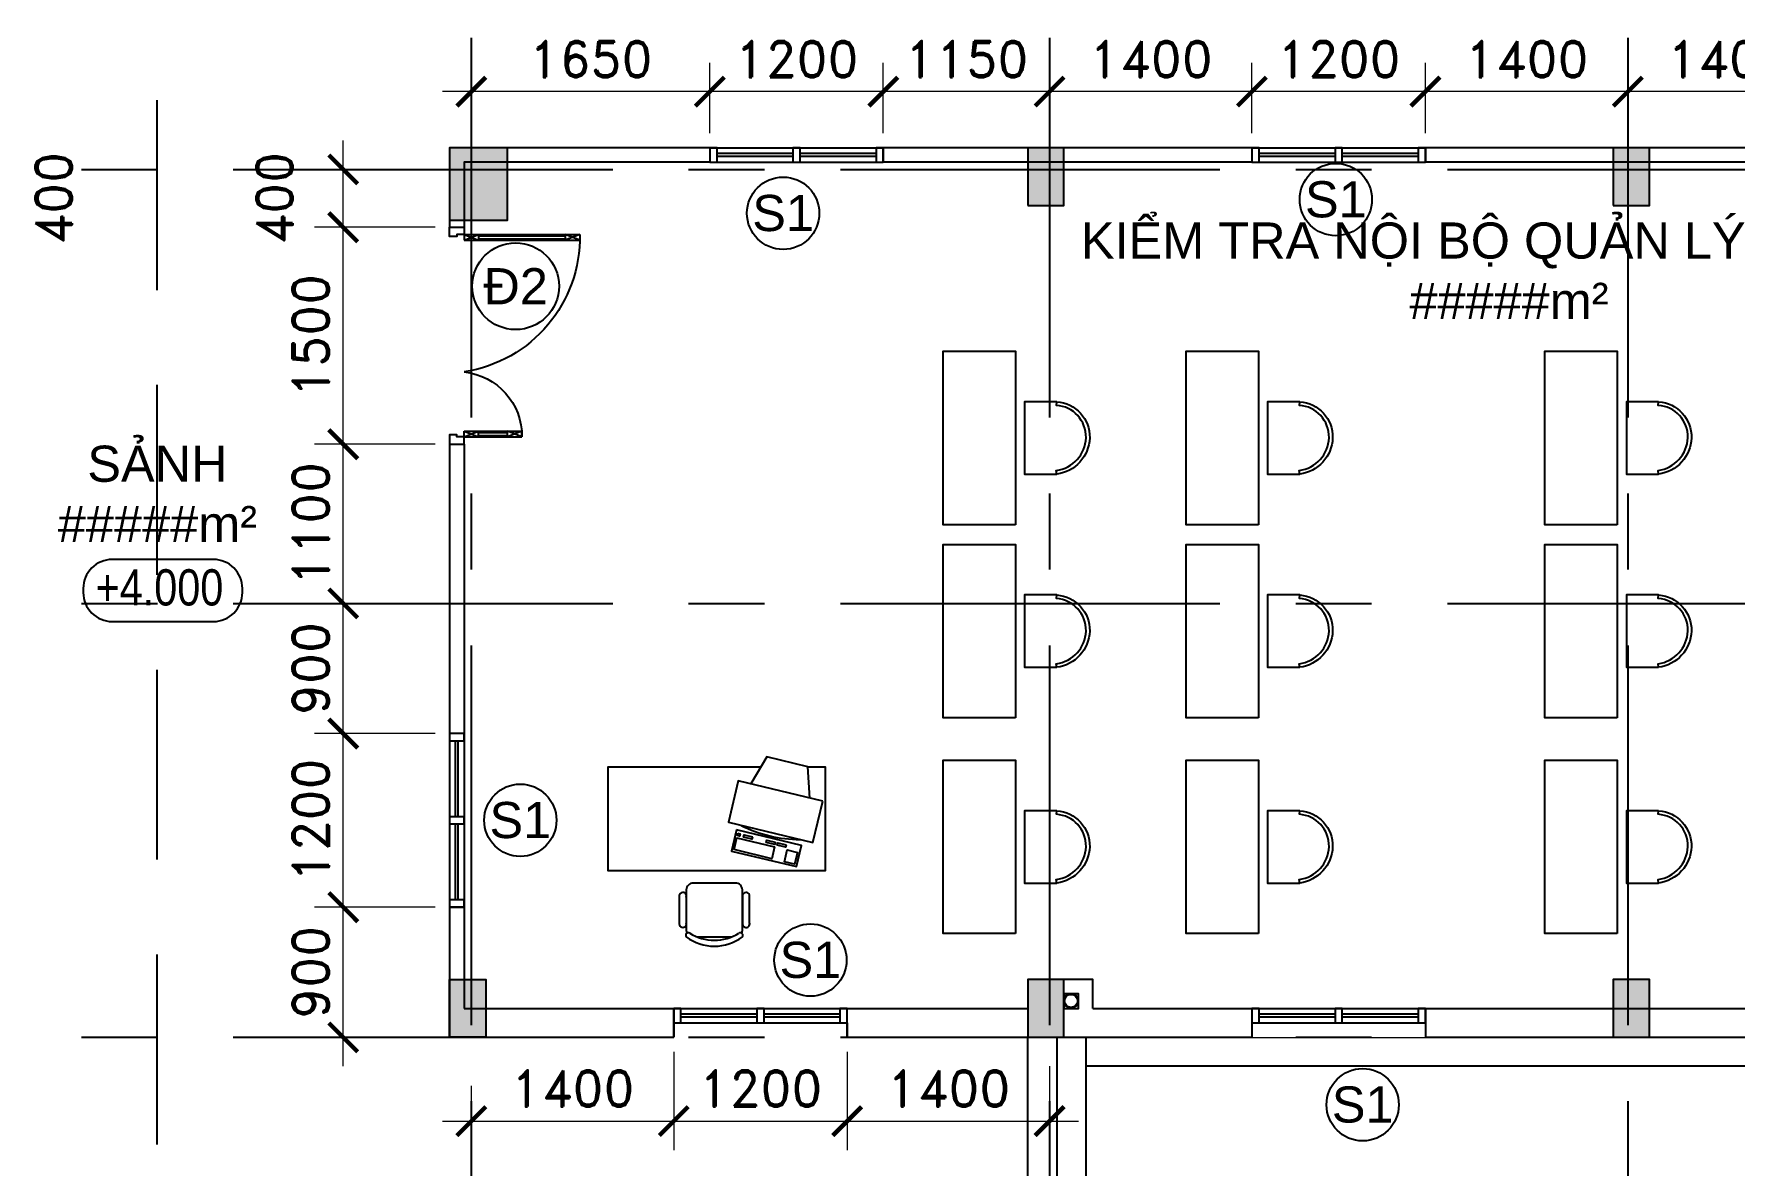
# Model space of a CAD drawing. Header units: inches. Extents: x 452443 to 881249, y 975131 to 1198310.
# Drawn here: x 640415 to 652181, y 1082547 to 1090372 of the extents above; entities that cross this region are included whole.
import ezdxf

# ---------------------------------------------------------------- set-up
doc = ezdxf.new("R2010")
doc.units = ezdxf.units.IN
doc.header["$LTSCALE"] = 3.5
doc.header["$MEASUREMENT"] = 0
doc.linetypes.add('CENTER', pattern=[2, 1.25, -0.25, 0.25, -0.25])
doc.linetypes.add('HIDDEN', pattern=[0.375, 0.25, -0.125])
for name, color, linetype in [('cot', 1, 'Continuous'), ('CUA', 4, 'Continuous'), ('DOOR-84', 84, 'Continuous'), ('hatch', 4, 'Continuous'), ('hatch vl', 4, 'Continuous'), ('HATCH47', 47, 'Continuous'), ('Net thay', 140, 'Continuous'), ('Netthay_126', 126, 'Continuous'), ('phong', 2, 'Continuous'), ('TEXT2', 7, 'Continuous'), ('thuocdo', 3, 'Continuous'), ('Truc', 252, 'Continuous')]:
    doc.layers.add(name, color=color, linetype=linetype)
doc.styles.add('chu 1', font='VHELVEN0.TTF')
doc.styles.add('romand', font='romand.shx')
doc.styles.add('THONG', font='VHELVCN0.TTF', dxfattribs={"height": 250})
doc.styles.add('VNI-HELVE', font='VHELVEN0.TTF')
doc.dimstyles.new('TL100', dxfattribs={"dimscale": 100, "dimtxt": 2.5, "dimasz": 2, "dimexe": 2, "dimexo": 1, "dimgap": 1, "dimtad": 1, "dimdec": 0, "dimzin": 0, "dimdsep": 46, "dimtxsty": 'romand', "dimblk": 'ARCHTICK', "dimcen": 2, "dimdle": 2, "dimclrd": 256, "dimclre": 256, "dimclrt": 7, "dimadec": 0, "dimazin": 0, "dimtfac": 0.004, "dimtdec": 0, "dimtmove": 2, "dimatfit": 3, "dimfxl": 1, "dimtolj": 1, "dimtzin": 0, "dimlwd": 20, "dimlwe": 20, "dimarcsym": 1})

# ---------------------------------------------------------------- blocks, each defined once
blk = doc.blocks.new('CS-1200')
for p, q in [((0, 100), (1200, 100)), ((0, 0), (1200, 0)), ((575, 60), (50, 60)), ((575, 40), (50, 40)), ((1150, 60), (625, 60)), ((1150, 40), (625, 40))]:
    blk.add_line(p, q)
at = {"ltscale": 5}
for points in [[(0, 0), (50, 0), (50, 100), (0, 100)], [(575, 0), (625, 0), (625, 100), (575, 100)], [(1150, 0), (1200, 0), (1200, 100), (1150, 100)]]:
    blk.add_lwpolyline(points, close=True, dxfattribs=at)
blk = doc.blocks.new('banhoc')
blk.add_lwpolyline([(-600, -500), (-600, 0), (600, 0), (600, -500)], close=True)
blk.add_lwpolyline([(250, -786), (250, -564), (-250, -564), (-250, -786)])
blk.add_lwpolyline([(1, -989, 0.400527), (225, -784), (250, -786, -0.400825), (0, -1014, -0.365678), (-250, -786), (-225, -783, 0.365407)], format="xyb", close=True)
blk = doc.blocks.new('CUAD1500')
for p, q in [((1410, 100), (1410, 900)), ((1450, 900), (1410, 900)), ((1450, 900), (1410, 800)), ((1410, 900), (1450, 800)), ((1450, 100), (1450, 900)), ((1450, 800), (1410, 800)), ((1420, 200), (1420, 800)), ((1440, 200), (1440, 800)), ((50, 500), (90, 400)), ((90, 500), (50, 400)), ((50, 100), (50, 500)), ((50, 500), (90, 500)), ((90, 100), (90, 500)), ((50, 400), (90, 400)), ((60, 200), (60, 400)), ((80, 200), (80, 400)), ((50, 200), (90, 200)), ((50, 100), (90, 200)), ((90, 100), (50, 200)), ((1450, 200), (1410, 200)), ((1450, 100), (1410, 200)), ((1410, 100), (1450, 200)), ((50, 100), (90, 100)), ((1450, 100), (1410, 100))]:
    blk.add_line(p, q)
for points in [[(0, 100), (50, 100), (50, 50), (65, 50), (65, 0), (0, 0)], [(1500, 100), (1450, 100), (1450, 50), (1435, 50), (1435, 0), (1500, 0)]]:
    blk.add_lwpolyline(points, close=True)
at = {"layer": 'hatch'}
for centre, radius, start, end in [((1430, -40), 940, 88.7553, 171.4465), ((57, 55), 445, 5.8369, 90.896)]:
    blk.add_arc(centre, radius, start, end, dxfattribs=at)
blk = doc.blocks.new('CAODO2')
at = {"layer": 'Net thay', "ltscale": 3}
blk.add_lwpolyline([(0, 0), (701, 0, 0.414214), (901, 200), (901, 229, 0.414214), (701, 429), (0, 429, 0.414214), (-200, 229), (-200, 200, 0.414214)], format="xyb", close=True, dxfattribs=at)
at = {"style": 'THONG', "flags": 4}
blk.add_attdef('%%P0.000', (-115, 111, 803), '', height=250, dxfattribs=at)
blk = doc.blocks.new('ban vitinh2')
blk.add_line((-76, -1210), (165, -1210))
for points in [[(706, -251), (692, -34), (408, 34), (298, -153)], [(692, -34), (811, -34), (811, -754), (-689, -754), (-689, -34), (368, -34)]]:
    blk.add_lwpolyline(points)
for points in [[(794, -272), (210, -132), (142, -418), (726, -558)], [(198, -471), (163, -617), (613, -724), (648, -578)], [(461, -588), (442, -670), (181, -607), (201, -526)], [(208, -494), (223, -497), (219, -513), (204, -510)], [(308, -518), (304, -534), (246, -520), (250, -504)], [(465, -555), (462, -571), (404, -557), (408, -541)], [(541, -573), (537, -589), (480, -575), (483, -560)], [(620, -626), (600, -707), (530, -691), (549, -609)]]:
    blk.add_lwpolyline(points, close=True)
for points in [[(229, -439, 0.115665), (638, -537, -0.974152)], [(-150, -935, 1), (-198, -921), (-198, -1113, 1.333333), (-150, -1113)], [(234, -1184, 0.120944), (239, -1162), (239, -886, 0.414214), (191, -838), (-101, -838, 0.414214), (-150, -886), (-150, -1162, 0.120944), (-144, -1184)], [(-126, -1185, 0.829608), (-150, -1210, 0.333333), (239, -1210, 0.829608), (216, -1185)], [(-126, -1184, 0.290756), (215, -1184)]]:
    blk.add_lwpolyline(points, format="xyb")
blk.add_lwpolyline([(239, -924), (239, -1124, 1.062711), (288, -1113), (288, -921, 0.798612)], format="xyb", close=True)
blk = doc.blocks.new('_ArchTick')
at = {"color": 0, "linetype": 'ByBlock', "const_width": 0.15}
blk.add_lwpolyline([(-0.5, -0.5), (0.5, 0.5)], dxfattribs=at)
blk = doc.blocks.new('*D2029')
at = {"layer": 'DEFPOINTS', "color": 0}
for p in [(644840, 1083436), (643440, 1083202), (644840, 1082857)]:
    blk.add_point(p, dxfattribs=at)
at = {"layer": 'thuocdo', "lineweight": 20}
for p, q in [((644840, 1083336), (644840, 1082657)), ((643440, 1083102), (643440, 1082657)), ((643240, 1082857), (645040, 1082857))]:
    blk.add_line(p, q, dxfattribs=at)
at = {"layer": 'thuocdo', "lineweight": 20, "xscale": 200, "yscale": 200, "zscale": 200, "rotation": 180}
blk.add_blockref('_ArchTick', (643440, 1082857), dxfattribs=at)
at = {"layer": 'thuocdo', "lineweight": 20, "xscale": 200, "yscale": 200, "zscale": 200}
blk.add_blockref('_ArchTick', (644840, 1082857), dxfattribs=at)
at = {"layer": 'thuocdo', "color": 7, "insert": (644140, 1083082), "char_height": 250, "attachment_point": 5, "style": 'romand'}
blk.add_mtext('\\A1;1400', dxfattribs=at)
blk = doc.blocks.new('*D2030')
at = {"layer": 'DEFPOINTS', "color": 0}
for p in [(644840, 1083436), (646040, 1083436), (646040, 1082857)]:
    blk.add_point(p, dxfattribs=at)
at = {"layer": 'thuocdo', "lineweight": 20}
for p, q in [((644840, 1083336), (644840, 1082657)), ((646040, 1083336), (646040, 1082657)), ((644640, 1082857), (646240, 1082857))]:
    blk.add_line(p, q, dxfattribs=at)
at = {"layer": 'thuocdo', "lineweight": 20, "xscale": 200, "yscale": 200, "zscale": 200, "rotation": 180}
blk.add_blockref('_ArchTick', (644840, 1082857), dxfattribs=at)
at = {"layer": 'thuocdo', "lineweight": 20, "xscale": 200, "yscale": 200, "zscale": 200}
blk.add_blockref('_ArchTick', (646040, 1082857), dxfattribs=at)
at = {"layer": 'thuocdo', "color": 7, "insert": (645440, 1083082), "char_height": 250, "attachment_point": 5, "style": 'romand'}
blk.add_mtext('\\A1;1200', dxfattribs=at)
blk = doc.blocks.new('*D2031')
at = {"layer": 'DEFPOINTS', "color": 0}
for p in [(646040, 1083436), (647440, 1083337), (647440, 1082857)]:
    blk.add_point(p, dxfattribs=at)
at = {"layer": 'thuocdo', "lineweight": 20}
for p, q in [((646040, 1083336), (646040, 1082657)), ((647440, 1083237), (647440, 1082657)), ((645840, 1082857), (647640, 1082857))]:
    blk.add_line(p, q, dxfattribs=at)
at = {"layer": 'thuocdo', "lineweight": 20, "xscale": 200, "yscale": 200, "zscale": 200, "rotation": 180}
blk.add_blockref('_ArchTick', (646040, 1082857), dxfattribs=at)
at = {"layer": 'thuocdo', "lineweight": 20, "xscale": 200, "yscale": 200, "zscale": 200}
blk.add_blockref('_ArchTick', (647440, 1082857), dxfattribs=at)
at = {"layer": 'thuocdo', "color": 7, "insert": (646740, 1083082), "char_height": 250, "attachment_point": 5, "style": 'romand'}
blk.add_mtext('\\A1;1400', dxfattribs=at)
blk = doc.blocks.new('*D2167')
at = {"layer": 'DEFPOINTS', "color": 0}
for p in [(639090, 1089436), (639826, 1089436), (639090, 1089036)]:
    blk.add_point(p, dxfattribs=at)
at = {"layer": 'thuocdo', "lineweight": 20}
for p, q in [((639826, 1088836), (639826, 1089636)), ((639190, 1089436), (640026, 1089436)), ((639190, 1089036), (640026, 1089036))]:
    blk.add_line(p, q, dxfattribs=at)
at = {"layer": 'thuocdo', "lineweight": 20, "xscale": 200, "yscale": 200, "zscale": 200}
for p, rotation in [((639826, 1089436), 90), ((639826, 1089036), 270)]:
    blk.add_blockref('_ArchTick', p, dxfattribs=dict(at, rotation=rotation))
at = {"layer": 'thuocdo', "color": 7, "insert": (640551, 1089236), "char_height": 250, "attachment_point": 5, "rotation": 90, "style": 'romand'}
blk.add_mtext('\\A1;400', dxfattribs=at)
blk = doc.blocks.new('*D2168')
at = {"layer": 'DEFPOINTS', "color": 0}
for p in [(642554, 1085536), (643290, 1085536), (643290, 1084336)]:
    blk.add_point(p, dxfattribs=at)
at = {"layer": 'thuocdo', "lineweight": 20}
for p, q in [((642554, 1084136), (642554, 1085736)), ((643190, 1085536), (642354, 1085536)), ((643190, 1084336), (642354, 1084336))]:
    blk.add_line(p, q, dxfattribs=at)
at = {"layer": 'thuocdo', "lineweight": 20, "xscale": 200, "yscale": 200, "zscale": 200}
for p, rotation in [((642554, 1085536), 90), ((642554, 1084336), 270)]:
    blk.add_blockref('_ArchTick', p, dxfattribs=dict(at, rotation=rotation))
at = {"layer": 'thuocdo', "color": 7, "insert": (642329, 1084936), "char_height": 250, "attachment_point": 5, "rotation": 90, "style": 'romand'}
blk.add_mtext('\\A1;1200', dxfattribs=at)
blk = doc.blocks.new('*D2169')
at = {"layer": 'DEFPOINTS', "color": 0}
for p in [(642554, 1089036), (643290, 1089036), (643290, 1087536)]:
    blk.add_point(p, dxfattribs=at)
at = {"layer": 'thuocdo', "lineweight": 20}
for p, q in [((642554, 1087336), (642554, 1089236)), ((643190, 1089036), (642354, 1089036)), ((643190, 1087536), (642354, 1087536))]:
    blk.add_line(p, q, dxfattribs=at)
at = {"layer": 'thuocdo', "lineweight": 20, "xscale": 200, "yscale": 200, "zscale": 200}
for p, rotation in [((642554, 1089036), 90), ((642554, 1087536), 270)]:
    blk.add_blockref('_ArchTick', p, dxfattribs=dict(at, rotation=rotation))
at = {"layer": 'thuocdo', "color": 7, "insert": (642329, 1088286), "char_height": 250, "attachment_point": 5, "rotation": 90, "style": 'romand'}
blk.add_mtext('\\A1;1500', dxfattribs=at)
blk = doc.blocks.new('*D2170')
at = {"layer": 'DEFPOINTS', "color": 0}
for p in [(642554, 1089436), (643136, 1089436), (643290, 1089036)]:
    blk.add_point(p, dxfattribs=at)
at = {"layer": 'thuocdo', "lineweight": 20}
for p, q in [((642554, 1088836), (642554, 1089636)), ((643036, 1089436), (642354, 1089436)), ((643190, 1089036), (642354, 1089036))]:
    blk.add_line(p, q, dxfattribs=at)
at = {"layer": 'thuocdo', "lineweight": 20, "xscale": 200, "yscale": 200, "zscale": 200}
for p, rotation in [((642554, 1089436), 90), ((642554, 1089036), 270)]:
    blk.add_blockref('_ArchTick', p, dxfattribs=dict(at, rotation=rotation))
at = {"layer": 'thuocdo', "color": 7, "insert": (642079, 1089236), "char_height": 250, "attachment_point": 5, "rotation": 90, "style": 'romand'}
blk.add_mtext('\\A1;400', dxfattribs=at)
blk = doc.blocks.new('*D2173')
at = {"layer": 'DEFPOINTS', "color": 0}
for p in [(651440, 1089974), (651440, 1089674), (652840, 1089586)]:
    blk.add_point(p, dxfattribs=at)
at = {"layer": 'thuocdo', "lineweight": 20}
for p, q in [((651440, 1089774), (651440, 1090174)), ((652840, 1089686), (652840, 1090174)), ((653040, 1089974), (651240, 1089974))]:
    blk.add_line(p, q, dxfattribs=at)
at = {"layer": 'thuocdo', "lineweight": 20, "xscale": 200, "yscale": 200, "zscale": 200, "rotation": 180}
blk.add_blockref('_ArchTick', (651440, 1089974), dxfattribs=at)
at = {"layer": 'thuocdo', "lineweight": 20, "xscale": 200, "yscale": 200, "zscale": 200}
blk.add_blockref('_ArchTick', (652840, 1089974), dxfattribs=at)
at = {"layer": 'thuocdo', "color": 7, "insert": (652140, 1090199), "char_height": 250, "attachment_point": 5, "style": 'romand'}
blk.add_mtext('\\A1;1400', dxfattribs=at)
blk = doc.blocks.new('*D2174')
at = {"layer": 'DEFPOINTS', "color": 0}
for p in [(650040, 1089974), (651440, 1089674), (650040, 1089586)]:
    blk.add_point(p, dxfattribs=at)
at = {"layer": 'thuocdo', "lineweight": 20}
for p, q in [((650040, 1089686), (650040, 1090174)), ((651440, 1089774), (651440, 1090174)), ((651640, 1089974), (649840, 1089974))]:
    blk.add_line(p, q, dxfattribs=at)
at = {"layer": 'thuocdo', "lineweight": 20, "xscale": 200, "yscale": 200, "zscale": 200, "rotation": 180}
blk.add_blockref('_ArchTick', (650040, 1089974), dxfattribs=at)
at = {"layer": 'thuocdo', "lineweight": 20, "xscale": 200, "yscale": 200, "zscale": 200}
blk.add_blockref('_ArchTick', (651440, 1089974), dxfattribs=at)
at = {"layer": 'thuocdo', "color": 7, "insert": (650740, 1090199), "char_height": 250, "attachment_point": 5, "style": 'romand'}
blk.add_mtext('\\A1;1400', dxfattribs=at)
blk = doc.blocks.new('*D2175')
at = {"layer": 'DEFPOINTS', "color": 0}
for p in [(648840, 1089974), (648840, 1089586), (650040, 1089586)]:
    blk.add_point(p, dxfattribs=at)
at = {"layer": 'thuocdo', "lineweight": 20}
for p, q in [((648840, 1089686), (648840, 1090174)), ((650040, 1089686), (650040, 1090174)), ((650240, 1089974), (648640, 1089974))]:
    blk.add_line(p, q, dxfattribs=at)
at = {"layer": 'thuocdo', "lineweight": 20, "xscale": 200, "yscale": 200, "zscale": 200, "rotation": 180}
blk.add_blockref('_ArchTick', (648840, 1089974), dxfattribs=at)
at = {"layer": 'thuocdo', "lineweight": 20, "xscale": 200, "yscale": 200, "zscale": 200}
blk.add_blockref('_ArchTick', (650040, 1089974), dxfattribs=at)
at = {"layer": 'thuocdo', "color": 7, "insert": (649440, 1090199), "char_height": 250, "attachment_point": 5, "style": 'romand'}
blk.add_mtext('\\A1;1200', dxfattribs=at)
blk = doc.blocks.new('*D2176')
at = {"layer": 'DEFPOINTS', "color": 0}
for p in [(647440, 1089974), (647440, 1089665), (648840, 1089586)]:
    blk.add_point(p, dxfattribs=at)
at = {"layer": 'thuocdo', "lineweight": 20}
for p, q in [((647440, 1089765), (647440, 1090174)), ((648840, 1089686), (648840, 1090174)), ((649040, 1089974), (647240, 1089974))]:
    blk.add_line(p, q, dxfattribs=at)
at = {"layer": 'thuocdo', "lineweight": 20, "xscale": 200, "yscale": 200, "zscale": 200, "rotation": 180}
blk.add_blockref('_ArchTick', (647440, 1089974), dxfattribs=at)
at = {"layer": 'thuocdo', "lineweight": 20, "xscale": 200, "yscale": 200, "zscale": 200}
blk.add_blockref('_ArchTick', (648840, 1089974), dxfattribs=at)
at = {"layer": 'thuocdo', "color": 7, "insert": (648140, 1090199), "char_height": 250, "attachment_point": 5, "style": 'romand'}
blk.add_mtext('\\A1;1400', dxfattribs=at)
blk = doc.blocks.new('*D2177')
at = {"layer": 'DEFPOINTS', "color": 0}
for p in [(646290, 1089974), (647440, 1089665), (646290, 1089586)]:
    blk.add_point(p, dxfattribs=at)
at = {"layer": 'thuocdo', "lineweight": 20}
for p, q in [((646290, 1089686), (646290, 1090174)), ((647440, 1089765), (647440, 1090174)), ((647640, 1089974), (646090, 1089974))]:
    blk.add_line(p, q, dxfattribs=at)
at = {"layer": 'thuocdo', "lineweight": 20, "xscale": 200, "yscale": 200, "zscale": 200, "rotation": 180}
blk.add_blockref('_ArchTick', (646290, 1089974), dxfattribs=at)
at = {"layer": 'thuocdo', "lineweight": 20, "xscale": 200, "yscale": 200, "zscale": 200}
blk.add_blockref('_ArchTick', (647440, 1089974), dxfattribs=at)
at = {"layer": 'thuocdo', "color": 7, "insert": (646865, 1090199), "char_height": 250, "attachment_point": 5, "style": 'romand'}
blk.add_mtext('\\A1;1150', dxfattribs=at)
blk = doc.blocks.new('*D2178')
at = {"layer": 'DEFPOINTS', "color": 0}
for p in [(645090, 1089974), (645090, 1089586), (646290, 1089586)]:
    blk.add_point(p, dxfattribs=at)
at = {"layer": 'thuocdo', "lineweight": 20}
for p, q in [((645090, 1089686), (645090, 1090174)), ((646290, 1089686), (646290, 1090174)), ((646490, 1089974), (644890, 1089974))]:
    blk.add_line(p, q, dxfattribs=at)
at = {"layer": 'thuocdo', "lineweight": 20, "xscale": 200, "yscale": 200, "zscale": 200, "rotation": 180}
blk.add_blockref('_ArchTick', (645090, 1089974), dxfattribs=at)
at = {"layer": 'thuocdo', "lineweight": 20, "xscale": 200, "yscale": 200, "zscale": 200}
blk.add_blockref('_ArchTick', (646290, 1089974), dxfattribs=at)
at = {"layer": 'thuocdo', "color": 7, "insert": (645690, 1090199), "char_height": 250, "attachment_point": 5, "style": 'romand'}
blk.add_mtext('\\A1;1200', dxfattribs=at)
blk = doc.blocks.new('*D2179')
at = {"layer": 'DEFPOINTS', "color": 0}
for p in [(643440, 1089974), (643440, 1089691), (645090, 1089586)]:
    blk.add_point(p, dxfattribs=at)
at = {"layer": 'thuocdo', "lineweight": 20}
for p, q in [((643440, 1089791), (643440, 1090174)), ((645090, 1089686), (645090, 1090174)), ((645290, 1089974), (643240, 1089974))]:
    blk.add_line(p, q, dxfattribs=at)
at = {"layer": 'thuocdo', "lineweight": 20, "xscale": 200, "yscale": 200, "zscale": 200, "rotation": 180}
blk.add_blockref('_ArchTick', (643440, 1089974), dxfattribs=at)
at = {"layer": 'thuocdo', "lineweight": 20, "xscale": 200, "yscale": 200, "zscale": 200}
blk.add_blockref('_ArchTick', (645090, 1089974), dxfattribs=at)
at = {"layer": 'thuocdo', "color": 7, "insert": (644265, 1090199), "char_height": 250, "attachment_point": 5, "style": 'romand'}
blk.add_mtext('\\A1;1650', dxfattribs=at)
blk = doc.blocks.new('*D2345')
at = {"layer": 'DEFPOINTS', "color": 0}
for p in [(647747, 1083436), (647747, 1082236), (656697, 1082236)]:
    blk.add_point(p, dxfattribs=at)
at = {"layer": 'thuocdo', "lineweight": 20}
for p, q in [((656697, 1083636), (656697, 1082036)), ((647847, 1083436), (656897, 1083436)), ((647847, 1082236), (656897, 1082236))]:
    blk.add_line(p, q, dxfattribs=at)
at = {"layer": 'thuocdo', "lineweight": 20, "xscale": 200, "yscale": 200, "zscale": 200}
for p, rotation in [((656697, 1083436), 90), ((656697, 1082236), 270)]:
    blk.add_blockref('_ArchTick', p, dxfattribs=dict(at, rotation=rotation))
at = {"layer": 'thuocdo', "color": 7, "insert": (656472, 1082836), "char_height": 250, "attachment_point": 5, "rotation": 90, "style": 'romand'}
blk.add_mtext('\\A1;1200', dxfattribs=at)
blk = doc.blocks.new('*D2486')
at = {"layer": 'DEFPOINTS', "color": 0}
for p in [(642554, 1084336), (643090, 1084336), (643290, 1083436)]:
    blk.add_point(p, dxfattribs=at)
at = {"layer": 'thuocdo', "linetype": 'Continuous', "lineweight": 20}
for p, q in [((642554, 1083236), (642554, 1084536)), ((642990, 1084336), (642354, 1084336)), ((643190, 1083436), (642354, 1083436))]:
    blk.add_line(p, q, dxfattribs=at)
at = {"layer": 'thuocdo', "lineweight": 20, "xscale": 200, "yscale": 200, "zscale": 200}
for p, rotation in [((642554, 1084336), 90), ((642554, 1083436), 270)]:
    blk.add_blockref('_ArchTick', p, dxfattribs=dict(at, rotation=rotation))
at = {"layer": 'thuocdo', "color": 7, "insert": (642329, 1083886), "char_height": 250, "attachment_point": 5, "rotation": 90, "style": 'romand'}
blk.add_mtext('\\A1;900', dxfattribs=at)
blk = doc.blocks.new('*D2487')
at = {"layer": 'DEFPOINTS', "color": 0}
for p in [(642554, 1086436), (643090, 1086436), (643090, 1085536)]:
    blk.add_point(p, dxfattribs=at)
at = {"layer": 'thuocdo', "linetype": 'Continuous', "lineweight": 20}
for p, q in [((642554, 1085336), (642554, 1086636)), ((642990, 1086436), (642354, 1086436)), ((642990, 1085536), (642354, 1085536))]:
    blk.add_line(p, q, dxfattribs=at)
at = {"layer": 'thuocdo', "lineweight": 20, "xscale": 200, "yscale": 200, "zscale": 200}
for p, rotation in [((642554, 1086436), 90), ((642554, 1085536), 270)]:
    blk.add_blockref('_ArchTick', p, dxfattribs=dict(at, rotation=rotation))
at = {"layer": 'thuocdo', "color": 7, "insert": (642329, 1085986), "char_height": 250, "attachment_point": 5, "rotation": 90, "style": 'romand'}
blk.add_mtext('\\A1;900', dxfattribs=at)
blk = doc.blocks.new('*D2488')
at = {"layer": 'DEFPOINTS', "color": 0}
for p in [(642554, 1087536), (642893, 1087536), (643058, 1086436)]:
    blk.add_point(p, dxfattribs=at)
at = {"layer": 'thuocdo', "linetype": 'Continuous', "lineweight": 20}
for p, q in [((642554, 1086236), (642554, 1087736)), ((642793, 1087536), (642354, 1087536)), ((642958, 1086436), (642354, 1086436))]:
    blk.add_line(p, q, dxfattribs=at)
at = {"layer": 'thuocdo', "lineweight": 20, "xscale": 200, "yscale": 200, "zscale": 200}
for p, rotation in [((642554, 1087536), 90), ((642554, 1086436), 270)]:
    blk.add_blockref('_ArchTick', p, dxfattribs=dict(at, rotation=rotation))
at = {"layer": 'thuocdo', "color": 7, "insert": (642329, 1086986), "char_height": 250, "attachment_point": 5, "rotation": 90, "style": 'romand'}
blk.add_mtext('\\A1;1100', dxfattribs=at)

msp = doc.modelspace()

# ---------------------------------------------------------------- hatches: boundary and pattern name
at = {"layer": 'cot'}
for points in [[(643689.8, 1089586.5), (643289.8, 1089586.5), (643289.8, 1089086.5), (643689.8, 1089086.5)], [(647289.8, 1089186.5), (647539.8, 1089186.5), (647539.8, 1089586.5), (647289.8, 1089586.5)], [(651339.8, 1089186.5), (651589.8, 1089186.5), (651589.8, 1089586.5), (651339.8, 1089586.5)], [(643539.8, 1083436.5), (643289.8, 1083436.5), (643289.8, 1083836.5), (643539.8, 1083836.5)], [(647289.8, 1083436.5), (647539.8, 1083436.5), (647539.8, 1083836.5), (647289.8, 1083836.5)], [(651339.8, 1083436.5), (651589.8, 1083436.5), (651589.8, 1083836.5), (651339.8, 1083836.5)]]:
    msp.add_hatch(color=256, dxfattribs=at).paths.add_polyline_path(points)

# ---------------------------------------------------------------- linework, layer by layer
for points in [[(643689.8, 1089586.5), (643289.8, 1089586.5), (643289.8, 1089086.5), (643689.8, 1089086.5)], [(647289.8, 1089186.5), (647539.8, 1089186.5), (647539.8, 1089586.5), (647289.8, 1089586.5)], [(651339.8, 1089186.5), (651589.8, 1089186.5), (651589.8, 1089586.5), (651339.8, 1089586.5)], [(643539.8, 1083436.5), (643289.8, 1083436.5), (643289.8, 1083836.5), (643539.8, 1083836.5)], [(647289.8, 1083436.5), (647539.8, 1083436.5), (647539.8, 1083836.5), (647289.8, 1083836.5)], [(651339.8, 1083436.5), (651589.8, 1083436.5), (651589.8, 1083836.5), (651339.8, 1083836.5)]]:
    msp.add_lwpolyline(points, close=True, dxfattribs=at)
at = {"layer": 'hatch vl'}
for centre, radius in [((649420.4, 1089227.9), 250), ((645596.9, 1089133.3), 250), ((643746.5, 1088628.9), 300), ((643779, 1084936.7), 250), ((645785.7, 1083970.3), 250), ((649606, 1082970.3), 250)]:
    msp.add_circle(centre, radius, dxfattribs=at)
at = {"layer": 'HATCH47', "linetype": 'HIDDEN', "ltscale": 1500}
msp.add_lwpolyline([(641265.9, 1072852.4), (641265.9, 1099947.9)], dxfattribs=at)
at = {"layer": 'Netthay_126'}
for p, q in [((647689.8, 1083436.5), (647689.8, 1080236.5)), ((655639.8, 1083236.5), (647689.8, 1083236.5))]:
    msp.add_line(p, q, dxfattribs=at)
at = {"layer": 'phong'}
for p, q in [((648839.8, 1089586.5), (646289.8, 1089586.5)), ((648839.8, 1089486.5), (646289.8, 1089486.5)), ((652839.8, 1089586.5), (650039.8, 1089586.5)), ((652839.8, 1089486.5), (650039.8, 1089486.5)), ((643289.8, 1087536.5), (643389.8, 1087536.5)), ((643389.8, 1083636.5), (644839.8, 1083636.5)), ((646039.8, 1083636.5), (647289.8, 1083636.5)), ((647739.8, 1083636.5), (648839.8, 1083636.5)), ((650039.8, 1083636.5), (652839.8, 1083636.5)), ((646039.8, 1083436.5), (647289.8, 1083436.5)), ((647489.8, 1083436.5), (647489.8, 1080436.5)), ((647489.8, 1083436.5), (648839.8, 1083436.5)), ((650039.8, 1083436.5), (652839.8, 1083436.5))]:
    msp.add_line(p, q, dxfattribs=at)
for points in [[(645089.8, 1089586.5), (643289.8, 1089586.5), (643289.8, 1089036.5)], [(645089.8, 1089486.5), (643389.8, 1089486.5), (643389.8, 1089036.5)], [(645089.8, 1089586.5), (645089.8, 1089486.5)], [(646289.8, 1089586.5), (646289.8, 1089486.5)], [(648839.8, 1089586.5), (648839.8, 1089486.5)], [(650039.8, 1089586.5), (650039.8, 1089486.5)], [(643289.8, 1089036.5), (643389.8, 1089036.5)], [(643289.8, 1087536.5), (643289.8, 1085536.5)], [(643389.8, 1087536.5), (643389.8, 1085536.5)], [(643389.8, 1085536.5), (643289.8, 1085536.5)], [(643289.8, 1084336.5), (643289.8, 1083436.5), (644839.8, 1083436.5)], [(643389.8, 1084336.5), (643289.8, 1084336.5)], [(643389.8, 1084336.5), (643389.8, 1083636.5)], [(647739.8, 1083636.5), (647739.8, 1083836.5), (647439.8, 1083836.5)], [(644839.8, 1083436.5), (644839.8, 1083636.5)], [(646039.8, 1083436.5), (646039.8, 1083636.5)], [(648839.8, 1083636.5), (648839.8, 1083436.5)], [(650039.8, 1083636.5), (650039.8, 1083436.5)], [(644839.8, 1083536.5), (644839.8, 1083436.5)], [(646039.8, 1083536.5), (646039.8, 1083436.5)], [(647289.8, 1082436.5), (647289.8, 1083436.5)]]:
    msp.add_lwpolyline(points, dxfattribs=at)
msp.add_lwpolyline([(647539.8, 1083636.5), (647639.8, 1083636.5), (647639.8, 1083736.5), (647539.8, 1083736.5)], close=True, dxfattribs=at)
at = {"layer": 'thuocdo'}
for radius in [50, 45]:
    msp.add_circle((647588.4, 1083688), radius, dxfattribs=at)
at = {"layer": 'Truc', "linetype": 'CENTER', "ltscale": 600}
for points in [[(643439.8, 1098745.1), (643439.8, 1073652.5)], [(647439.8, 1098745.1), (647439.8, 1073652.5)], [(651439.8, 1098745.1), (651439.8, 1073652.5)], [(624992.9, 1089436.5), (657529.9, 1089436.5)], [(624992.9, 1086436.5), (657529.9, 1086436.5)], [(624992.9, 1083436.5), (657529.9, 1083436.5)]]:
    msp.add_lwpolyline(points, dxfattribs=at)

# ---------------------------------------------------------------- block references
at = {"rotation": 90}
for p in [(646703.6, 1087580.1), (648384.3, 1087580.1), (650866.7, 1087580.1), (646703.6, 1086244.2), (648384.3, 1086244.2), (650866.7, 1086244.2), (646703.6, 1084752.9), (648384.3, 1084752.9), (650866.7, 1084752.9)]:
    msp.add_blockref('banhoc', p, dxfattribs=at)
msp.add_blockref('ban vitinh2', (645076.6, 1085340.8))
at = {"layer": 'CUA'}
for p in [(645089.8, 1089486.5), (648839.8, 1089486.5), (644839.8, 1083536.5), (648839.8, 1083536.5)]:
    msp.add_blockref('CS-1200', p, dxfattribs=at)
at = {"layer": 'CUA', "rotation": 270}
msp.add_blockref('CS-1200', (643289.8, 1085536.5), dxfattribs=at)
at = {"layer": 'DOOR-84', "xscale": -1, "rotation": 270}
msp.add_blockref('CUAD1500', (643289.8, 1087536.5), dxfattribs=at)
at = {"layer": 'phong'}
msp.add_blockref('CAODO2', (640955.3, 1086310.8), dxfattribs=at).add_auto_attribs({'%%P0.000': '+4.000'})

# ---------------------------------------------------------------- texts
at = {"char_height": 250, "width": 407.041, "attachment_point": 5, "style": 'chu 1'}
for s, insert in [('S1', (649420.4, 1089227.9)), ('S1', (645596.9, 1089133.3)), ('Ñ2', (643746.5, 1088628.9)), ('S1', (643779, 1084936.7)), ('S1', (645785.7, 1083970.3)), ('S1', (649606, 1082970.3))]:
    msp.add_mtext(s, dxfattribs=dict(at, insert=insert))
at = {"layer": 'TEXT2', "char_height": 250, "attachment_point": 2, "style": 'VNI-HELVE'}
for s, width, insert in [('{\\W4.831;\\C7; \\W1;KIEÅM TRA NOÄI BOÄ QUAÛN LYÙ COÂNG NÔÏ\\P#####m²}', 7505.035, (650618.1, 1089069.7)), ('{\\C7;SAÛNH\\P#####m²}', 4203.104, (641268.6, 1087526.7))]:
    msp.add_mtext_dynamic_manual_height_columns(s, width=width, gutter_width=1000, heights=[0], dxfattribs=dict(at, insert=insert))

# ---------------------------------------------------------------- dimensions: what is measured, and where the dimension line sits
at = {"layer": 'thuocdo'}
for base, p1, p2, picture, middle in [((643439.8, 1089974), (645089.8, 1089586.5), (643439.8, 1089691.1), '*D2179', (644264.8, 1090199)), ((645089.8, 1089974), (646289.8, 1089586.5), (645089.8, 1089586.5), '*D2178', (645689.8, 1090199)), ((646289.8, 1089974), (647439.8, 1089665.5), (646289.8, 1089586.5), '*D2177', (646864.8, 1090199)), ((647439.8, 1089974), (648839.8, 1089586.5), (647439.8, 1089665.5), '*D2176', (648139.8, 1090199)), ((648839.8, 1089974), (650039.8, 1089586.5), (648839.8, 1089586.5), '*D2175', (649439.8, 1090199)), ((650039.8, 1089974), (651439.8, 1089673.9), (650039.8, 1089586.5), '*D2174', (650739.8, 1090199)), ((651439.8, 1089974), (652839.8, 1089586.5), (651439.8, 1089673.9), '*D2173', (652139.8, 1090199)), ((644839.8, 1082857.5), (643439.8, 1083201.5), (644839.8, 1083436.5), '*D2029', (644139.8, 1083082.5)), ((646039.8, 1082857.5), (644839.8, 1083436.5), (646039.8, 1083436.5), '*D2030', (645439.8, 1083082.5)), ((647439.8, 1082857.5), (646039.8, 1083436.5), (647439.8, 1083336.6), '*D2031', (646739.8, 1083082.5))]:
    dim = msp.add_linear_dim(base=base, p1=p1, p2=p2, dimstyle='TL100', override={"dimfxl": 10, "dimarcsym": 1}, dxfattribs=at)
    dim.commit()
    dim.dimension.update_dxf_attribs({"geometry": picture, "text_midpoint": middle})
for base, p1, p2, picture, middle in [((639825.6, 1089436.5), (639089.8, 1089036.5), (639089.8, 1089436.5), '*D2167', (640550.6, 1089236.5)), ((642554.1, 1089436.5), (643289.8, 1089036.5), (643135.6, 1089436.5), '*D2170', (642079.1, 1089236.5)), ((642554.1, 1089036.5), (643289.8, 1087536.5), (643289.8, 1089036.5), '*D2169', (642329.1, 1088286.5)), ((642554.1, 1085536.5), (643289.8, 1084336.5), (643289.8, 1085536.5), '*D2168', (642329.1, 1084936.5)), ((656696.5, 1082236.5), (647747, 1083436.5), (647747, 1082236.5), '*D2345', (656471.5, 1082836.5))]:
    dim = msp.add_linear_dim(base=base, p1=p1, p2=p2, angle=90, dimstyle='TL100', override={"dimfxl": 10, "dimarcsym": 1}, dxfattribs=at)
    dim.commit()
    dim.dimension.update_dxf_attribs({"geometry": picture, "text_midpoint": middle})
for base, p1, p2, picture, middle in [((642554.1, 1087536.5), (643058.1, 1086436.5), (642893.3, 1087536.5), '*D2488', (642329.1, 1086986.5)), ((642554.1, 1086436.5), (643089.8, 1085536.5), (643089.8, 1086436.5), '*D2487', (642329.1, 1085986.5)), ((642554.1, 1084336.5), (643289.8, 1083436.5), (643089.8, 1084336.5), '*D2486', (642329.1, 1083886.5))]:
    dim = msp.add_linear_dim(base=base, p1=p1, p2=p2, angle=90, dimstyle='TL100', dxfattribs=at)
    dim.commit()
    dim.dimension.update_dxf_attribs({"geometry": picture, "text_midpoint": middle})

doc.saveas('drawing.dxf')
